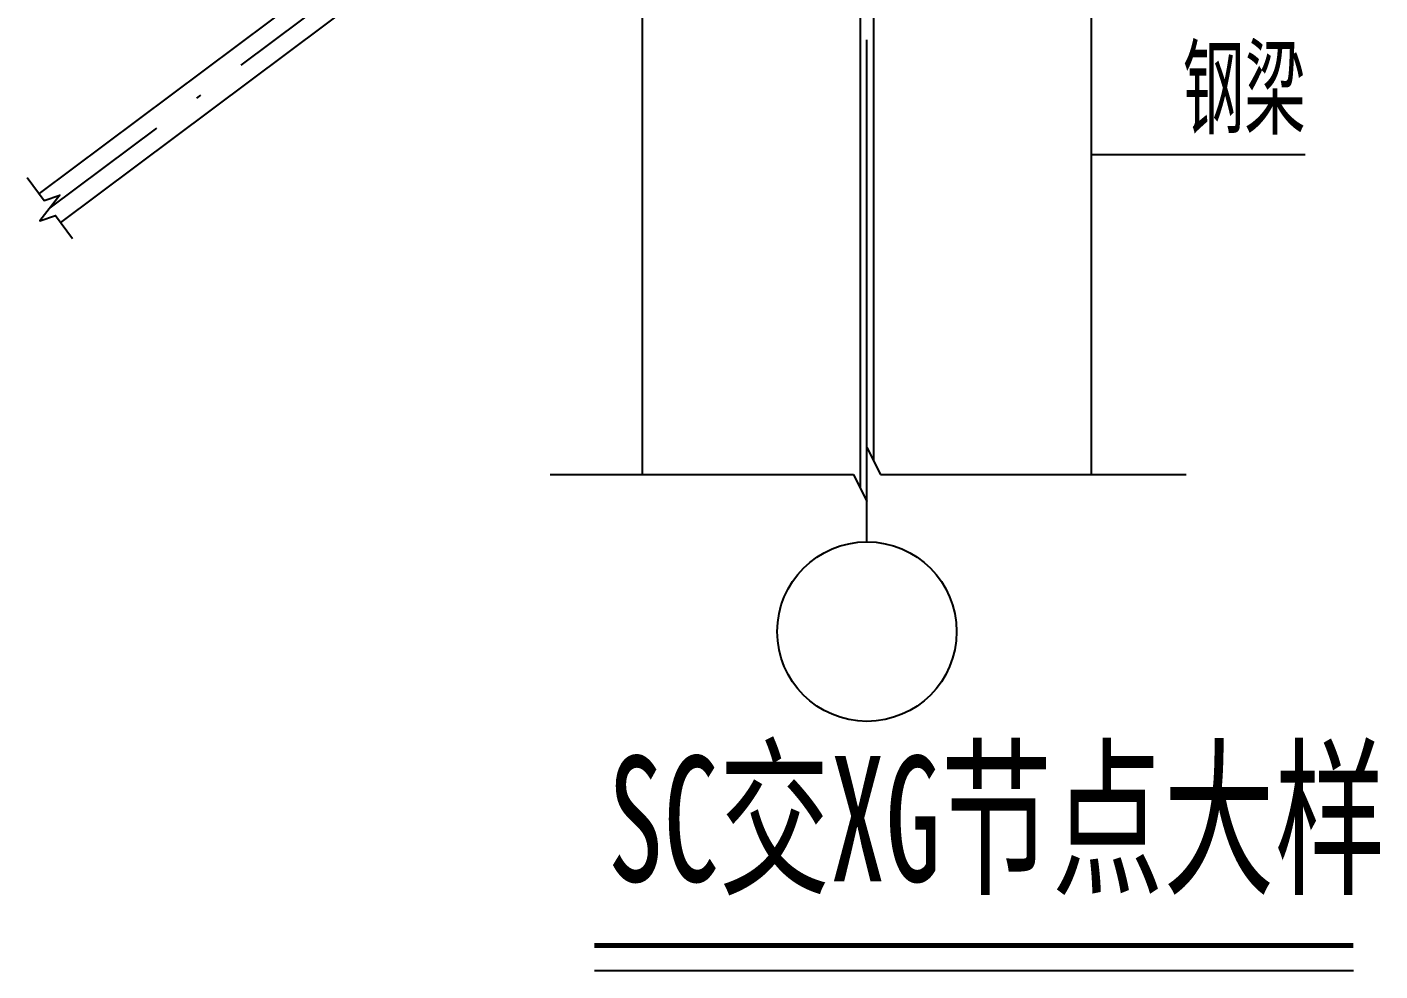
# Model space of a CAD drawing. Extents: x 753177 to 2169292, y -530934 to -273477.
# Drawn here: x 1317652 to 1325740, y -436590 to -430948 of the extents above; entities that cross this region are included whole.
import ezdxf

# ---------------------------------------------------------------- set-up
doc = ezdxf.new("R2010")
doc.units = 0
doc.header["$LTSCALE"] = 1500
doc.header["$MEASUREMENT"] = 0
doc.linetypes.add('DOTE', pattern=[2.42, 2, -0.2, 0.02, -0.2])
for name, color, linetype in [('AXIS', 3, 'Continuous'), ('DIM', 3, 'Continuous'), ('DOTE', 1, 'Continuous'), ('NUM', 7, 'Continuous'), ('TEXT', 7, 'Continuous'), ('THIN', 7, 'Continuous'), ('梁__实线', 140, 'Continuous'), ('钢板', 4, 'Continuous')]:
    doc.layers.add(name, color=color, linetype=linetype)
doc.styles.add('TSSD_Dimension', font='Tssdeng.shx', dxfattribs={"width": 0.7, "bigfont": 'hztxt.shx'})
doc.styles.add('图名', font='simhei.ttf', dxfattribs={"width": 0.7, "height": 600})

msp = doc.modelspace()

# ---------------------------------------------------------------- linework, layer by layer
at = {"layer": 'AXIS'}
msp.add_circle((1322672.9, -434561.9), 536.4, dxfattribs=at)
at = {"layer": 'DIM'}
msp.add_line((1324013.8, -431710.6), (1325293.6, -431710.6), dxfattribs=at)
at = {"layer": 'DOTE', "color": 251, "linetype": 'DOTE'}
for p, q in [((1322672.9, -434025.5), (1322672.9, -422410.2)), ((1321331.4, -429378.7), (1317788.3, -432029.8))]:
    msp.add_line(p, q, dxfattribs=at)
at = {"layer": 'NUM', "const_width": 30.3}
msp.add_lwpolyline([(1325581.5, -436437.8), (1321043.5, -436437.8)], dxfattribs=at)
at = {"layer": 'NUM'}
msp.add_lwpolyline([(1325581.5, -436590.2), (1321043.5, -436590.2)], dxfattribs=at)
at = {"layer": 'THIN'}
msp.add_lwpolyline([(1317652, -431847.7), (1317754.9, -431985.1), (1317848.5, -431952.6), (1317728.1, -432107), (1317821.7, -432074.5), (1317924.6, -432211.9)], dxfattribs=at)
at = {"layer": '梁__实线'}
for p, q in [((1322713.1, -422730.2), (1322713.1, -433542.8)), ((1324013.8, -422806.8), (1324013.8, -433623.3)), ((1322632.6, -422887.2), (1322632.6, -433703.7)), ((1321331.9, -433623.3), (1321331.9, -430021.6)), ((1322672.9, -433462.3), (1322753.3, -433623.3)), ((1322672.9, -433784.2), (1322672.9, -433462.3)), ((1320780, -433623.3), (1322592.4, -433623.3)), ((1322592.4, -433623.3), (1322672.9, -433784.2)), ((1322753.3, -433623.3), (1324580.9, -433623.3))]:
    msp.add_line(p, q, dxfattribs=at)
at = {"layer": '钢板', "color": 4}
for p, q in [((1321267.2, -429292.8), (1317724, -431943.9)), ((1321395.7, -429464.5), (1317852.6, -432115.7))]:
    msp.add_line(p, q, dxfattribs=at)

# ---------------------------------------------------------------- texts
at = {"layer": 'DIM', "color": 7, "style": 'TSSD_Dimension', "width": 0.7}
msp.add_text('钢梁', height=525, dxfattribs=at).set_placement((1324561.3, -431590.9))
at = {"layer": 'TEXT', "style": '图名', "width": 0.65}
msp.add_text('SC交XG节点大样', height=750, dxfattribs=at).set_placement((1321123.7, -436055.5))

doc.saveas('drawing.dxf')
